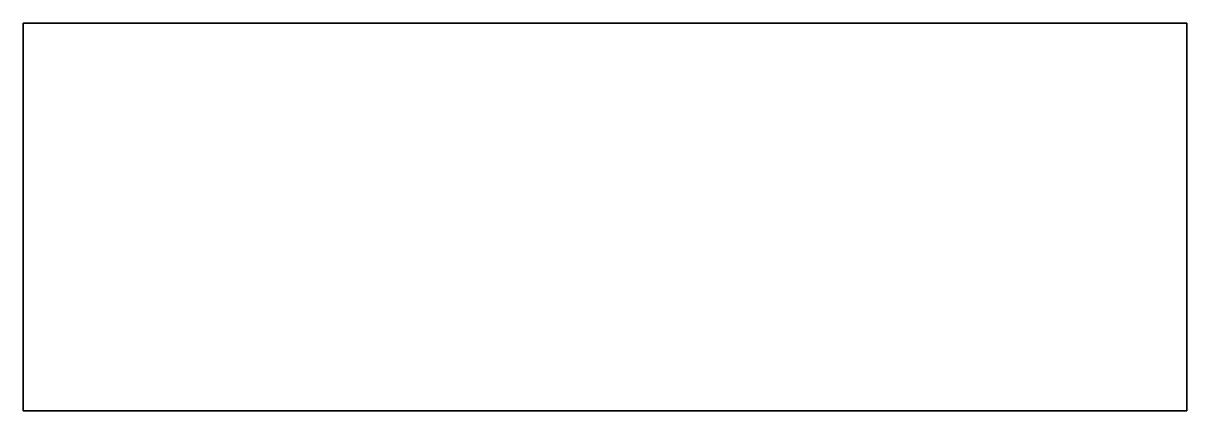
# Model space of a CAD drawing. Header units: millimetres. Extents: x -10.5 to 10.5, y -75 to -68.
import ezdxf

# ---------------------------------------------------------------- set-up
doc = ezdxf.new("R2010")
doc.units = ezdxf.units.MM
doc.layers.add('1', color=7, linetype='Continuous', true_color=0xffffff)

msp = doc.modelspace()

# ---------------------------------------------------------------- linework, layer by layer
at = {"layer": '1', "color": 252, "linetype": 'Continuous', "lineweight": 35}
for p, q in [((-10.5, -75), (-10.5, -68)), ((-10.5, -68), (10.5, -68)), ((-10.5, -75), (-10.5, -68)), ((-10.5, -68), (10.5, -68)), ((10.5, -75), (10.5, -68)), ((10.5, -68), (10.5, -75)), ((10.5, -75), (-10.5, -75)), ((-10.5, -75), (10.5, -75))]:
    msp.add_line(p, q, dxfattribs=at)

doc.saveas('drawing.dxf')
